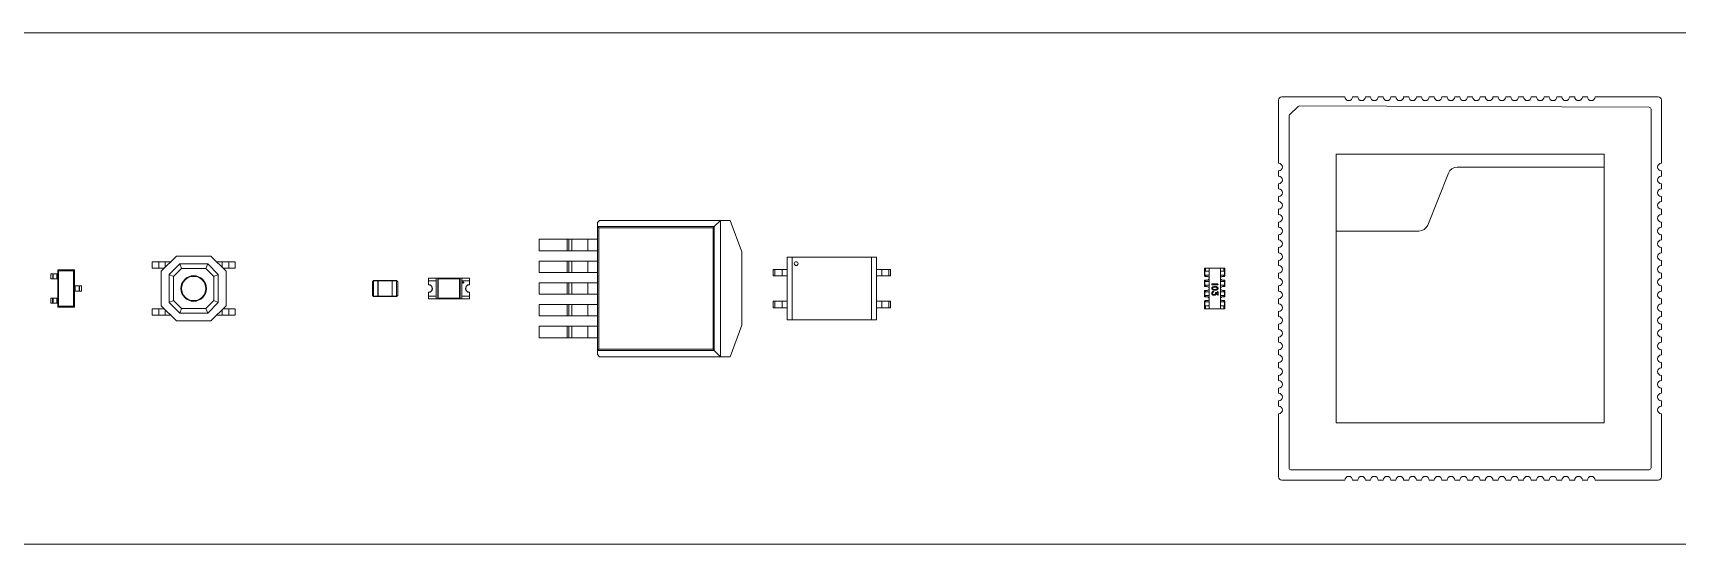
# Model space of a CAD drawing. Header units: millimetres. Extents: x 71 to 171, y 100 to 128.
# Drawn here: x 122.24 to 148, y 99.54 to 107.54 of the extents above; entities that cross this region are included whole.
import ezdxf

# ---------------------------------------------------------------- set-up
doc = ezdxf.new("R2010")
doc.units = ezdxf.units.MM

msp = doc.modelspace()

# ---------------------------------------------------------------- linework, layer by layer
at = {"color": 7, "linetype": 'Continuous', "lineweight": 15}
for p, q in [((170.756, 107.54), (70.756, 107.54)), ((141.756, 106.49), (141.756, 105.5)), ((142.796, 106.54), (141.806, 106.54)), ((142.996, 106.54), (142.916, 106.54)), ((143.196, 106.54), (143.116, 106.54)), ((143.396, 106.54), (143.316, 106.54)), ((143.596, 106.54), (143.516, 106.54)), ((143.796, 106.54), (143.716, 106.54)), ((143.996, 106.54), (143.916, 106.54)), ((144.196, 106.54), (144.116, 106.54)), ((144.396, 106.54), (144.316, 106.54)), ((144.596, 106.54), (144.516, 106.54)), ((144.796, 106.54), (144.716, 106.54)), ((144.996, 106.54), (144.916, 106.54)), ((145.196, 106.54), (145.116, 106.54)), ((145.396, 106.54), (145.316, 106.54)), ((145.596, 106.54), (145.516, 106.54)), ((145.796, 106.54), (145.716, 106.54)), ((145.996, 106.54), (145.916, 106.54)), ((146.196, 106.54), (146.116, 106.54)), ((146.396, 106.54), (146.316, 106.54)), ((146.596, 106.54), (146.516, 106.54)), ((147.706, 106.54), (146.716, 106.54)), ((147.756, 105.5), (147.756, 106.49)), ((141.92, 106.235), (141.92, 100.734)), ((142.061, 106.388), (141.929, 106.256)), ((147.562, 106.376), (142.083, 106.397)), ((147.592, 100.734), (147.592, 106.346)), ((146.856, 105.64), (142.656, 105.64)), ((142.656, 105.64), (142.656, 104.44)), ((146.856, 105.44), (146.856, 105.64)), ((141.756, 105.38), (141.756, 105.3)), ((144.556, 105.44), (146.856, 105.44)), ((146.856, 101.44), (146.856, 105.44)), ((147.756, 105.3), (147.756, 105.38)), ((141.756, 105.18), (141.756, 105.1)), ((144.093, 104.533), (144.419, 105.347)), ((147.756, 105.1), (147.756, 105.18)), ((141.756, 104.98), (141.756, 104.9)), ((147.756, 104.9), (147.756, 104.98)), ((131.116, 104.607), (131.083, 104.574)), ((131.116, 104.607), (133.013, 104.607)), ((133.013, 104.607), (132.914, 104.508)), ((133.013, 104.607), (133.013, 102.473)), ((133.163, 104.607), (133.013, 104.607)), ((133.343, 104.113), (133.163, 104.607)), ((141.756, 104.78), (141.756, 104.7)), ((147.756, 104.7), (147.756, 104.78)), ((131.083, 104.508), (131.083, 104.574)), ((131.103, 104.488), (131.083, 104.508)), ((131.083, 104.508), (132.914, 104.508)), ((131.083, 104.508), (131.083, 104.508)), ((131.083, 102.572), (131.083, 104.508)), ((132.894, 104.488), (131.103, 104.488)), ((131.103, 104.488), (131.103, 102.592)), ((132.914, 104.508), (132.894, 104.488)), ((132.894, 102.592), (132.894, 104.488)), ((132.914, 104.508), (132.914, 102.572)), ((141.756, 104.58), (141.756, 104.5)), ((141.756, 104.38), (141.756, 104.3)), ((142.656, 104.44), (142.656, 101.44)), ((142.656, 104.44), (143.956, 104.44)), ((147.756, 104.5), (147.756, 104.58)), ((147.756, 104.3), (147.756, 104.38)), ((130.168, 104.31), (130.168, 104.13)), ((130.61, 104.31), (130.168, 104.31)), ((130.61, 104.13), (130.168, 104.13)), ((130.61, 104.31), (130.61, 104.13)), ((130.633, 104.31), (130.61, 104.31)), ((130.633, 104.13), (130.61, 104.13)), ((130.633, 104.31), (130.633, 104.13)), ((130.682, 104.31), (130.633, 104.31)), ((130.682, 104.13), (130.633, 104.13)), ((130.682, 104.31), (130.682, 104.13)), ((130.934, 104.31), (130.682, 104.31)), ((130.934, 104.13), (130.682, 104.13)), ((130.934, 104.31), (130.934, 104.13)), ((131.083, 104.31), (130.934, 104.31)), ((131.083, 104.13), (130.934, 104.13)), ((133.343, 104.113), (133.343, 102.968)), ((141.756, 104.18), (141.756, 104.1)), ((147.756, 104.1), (147.756, 104.18)), ((124.106, 103.858), (124.106, 103.959)), ((124.106, 103.959), (124.208, 103.959)), ((124.106, 103.858), (124.208, 103.858)), ((124.208, 103.858), (124.208, 103.959)), ((124.487, 104.048), (124.248, 103.809)), ((124.309, 103.87), (124.309, 103.959)), ((124.398, 103.959), (124.309, 103.959)), ((124.537, 103.926), (124.37, 103.759)), ((124.567, 103.855), (124.441, 103.729)), ((125.025, 104.048), (124.487, 104.048)), ((124.567, 103.855), (124.537, 103.926)), ((124.975, 103.926), (124.537, 103.926)), ((124.945, 103.855), (124.567, 103.855)), ((124.945, 103.855), (124.975, 103.926)), ((125.071, 103.729), (124.945, 103.855)), ((125.142, 103.759), (124.975, 103.926)), ((125.264, 103.809), (125.025, 104.048)), ((125.114, 103.959), (125.203, 103.959)), ((125.203, 103.87), (125.203, 103.959)), ((125.305, 103.858), (125.305, 103.959)), ((125.406, 103.959), (125.305, 103.959)), ((125.406, 103.858), (125.305, 103.858)), ((125.406, 103.858), (125.406, 103.959)), ((130.168, 103.97), (130.168, 103.79)), ((130.61, 103.97), (130.168, 103.97)), ((130.61, 103.97), (130.61, 103.79)), ((130.633, 103.97), (130.61, 103.97)), ((130.633, 103.97), (130.633, 103.79)), ((130.682, 103.97), (130.633, 103.97)), ((130.682, 103.97), (130.682, 103.79)), ((130.934, 103.97), (130.682, 103.97)), ((130.934, 103.97), (130.934, 103.79)), ((131.083, 103.97), (130.934, 103.97)), ((133.836, 103.74), (133.836, 103.84)), ((133.865, 103.84), (133.836, 103.84)), ((133.865, 103.84), (133.865, 103.74)), ((133.975, 103.84), (133.865, 103.84)), ((133.975, 103.74), (133.975, 103.84)), ((134.056, 103.84), (133.975, 103.84)), ((134.056, 103.05), (134.056, 104.03)), ((134.056, 104.03), (134.136, 104.03)), ((134.136, 104.03), (134.136, 103.05)), ((135.376, 104.03), (134.136, 104.03)), ((135.376, 103.05), (135.376, 104.03)), ((135.376, 104.03), (135.456, 104.03)), ((135.456, 104.03), (135.456, 103.05)), ((135.456, 103.84), (135.537, 103.84)), ((135.537, 103.74), (135.537, 103.84)), ((135.537, 103.84), (135.647, 103.84)), ((135.647, 103.74), (135.647, 103.84)), ((135.647, 103.84), (135.676, 103.84)), ((135.676, 103.74), (135.676, 103.84)), ((140.596, 103.854), (140.602, 103.86)), ((140.596, 103.736), (140.596, 103.854)), ((140.602, 103.73), (140.602, 103.86)), ((140.602, 103.86), (140.612, 103.86)), ((140.612, 103.86), (140.612, 103.81)), ((140.612, 103.86), (140.668, 103.86)), ((140.668, 103.86), (140.668, 103.81)), ((140.668, 103.86), (140.844, 103.86)), ((140.844, 103.86), (140.844, 103.81)), ((140.844, 103.86), (140.9, 103.86)), ((140.9, 103.86), (140.91, 103.86)), ((140.9, 103.86), (140.9, 103.81)), ((140.91, 103.73), (140.91, 103.86)), ((140.91, 103.86), (140.916, 103.854)), ((140.916, 103.854), (140.916, 103.736)), ((141.756, 103.98), (141.756, 103.9)), ((147.756, 103.9), (147.756, 103.98)), ((122.516, 103.77), (122.516, 103.69)), ((122.55, 103.77), (122.516, 103.77)), ((122.55, 103.69), (122.516, 103.69)), ((122.55, 103.77), (122.55, 103.69)), ((122.553, 103.77), (122.55, 103.77)), ((122.553, 103.69), (122.55, 103.69)), ((122.553, 103.77), (122.553, 103.69)), ((122.613, 103.77), (122.553, 103.77)), ((122.613, 103.69), (122.553, 103.69)), ((122.613, 103.77), (122.613, 103.69)), ((122.626, 103.77), (122.613, 103.77)), ((122.626, 103.69), (122.613, 103.69)), ((122.626, 103.25), (122.626, 103.83)), ((122.626, 103.83), (122.638, 103.818)), ((122.626, 103.83), (122.886, 103.83)), ((122.638, 103.818), (122.638, 103.262)), ((122.874, 103.818), (122.638, 103.818)), ((122.874, 103.818), (122.886, 103.83)), ((122.874, 103.262), (122.874, 103.818)), ((122.886, 103.83), (122.886, 103.25)), ((122.886, 103.58), (122.901, 103.58)), ((122.901, 103.5), (122.901, 103.58)), ((122.901, 103.58), (122.96, 103.58)), ((122.96, 103.5), (122.96, 103.58)), ((122.96, 103.58), (122.965, 103.58)), ((122.965, 103.5), (122.965, 103.58)), ((122.965, 103.58), (122.969, 103.58)), ((122.969, 103.58), (122.969, 103.5)), ((122.969, 103.58), (122.996, 103.58)), ((122.996, 103.5), (122.996, 103.58)), ((124.248, 103.809), (124.248, 103.271)), ((124.37, 103.759), (124.441, 103.729)), ((124.37, 103.759), (124.37, 103.321)), ((124.441, 103.729), (124.441, 103.351)), ((125.071, 103.729), (125.142, 103.759)), ((125.071, 103.351), (125.071, 103.729)), ((125.142, 103.321), (125.142, 103.759)), ((125.264, 103.271), (125.264, 103.809)), ((127.556, 103.647), (127.576, 103.667)), ((127.576, 103.659), (127.556, 103.647)), ((127.556, 103.433), (127.556, 103.647)), ((127.576, 103.659), (127.576, 103.667)), ((127.576, 103.667), (127.644, 103.667)), ((127.576, 103.659), (127.576, 103.421)), ((127.644, 103.659), (127.576, 103.659)), ((127.644, 103.659), (127.644, 103.667)), ((127.644, 103.421), (127.644, 103.659)), ((127.646, 103.659), (127.644, 103.659)), ((127.646, 103.665), (127.646, 103.659)), ((127.646, 103.664), (127.866, 103.664)), ((127.646, 103.659), (127.646, 103.421)), ((127.866, 103.658), (127.646, 103.658)), ((127.866, 103.659), (127.866, 103.665)), ((127.866, 103.421), (127.866, 103.659)), ((127.866, 103.659), (127.868, 103.659)), ((127.868, 103.667), (127.868, 103.659)), ((127.868, 103.667), (127.936, 103.667)), ((127.936, 103.659), (127.868, 103.659)), ((127.868, 103.659), (127.868, 103.421)), ((127.936, 103.667), (127.956, 103.647)), ((127.936, 103.667), (127.936, 103.659)), ((127.956, 103.647), (127.936, 103.659)), ((127.936, 103.421), (127.936, 103.659)), ((127.956, 103.647), (127.956, 103.433)), ((128.436, 103.7), (128.436, 103.66)), ((128.556, 103.7), (128.436, 103.7)), ((128.556, 103.66), (128.436, 103.66)), ((128.436, 103.66), (128.436, 103.598)), ((128.556, 103.66), (128.556, 103.7)), ((128.556, 103.7), (128.579, 103.7)), ((128.556, 103.42), (128.556, 103.66)), ((128.58, 103.699), (128.579, 103.7)), ((128.579, 103.7), (128.933, 103.7)), ((128.58, 103.38), (128.58, 103.699)), ((128.58, 103.699), (128.589, 103.69)), ((128.589, 103.39), (128.589, 103.69)), ((128.589, 103.69), (128.923, 103.69)), ((128.923, 103.69), (128.933, 103.699)), ((128.923, 103.69), (128.923, 103.39)), ((128.933, 103.7), (128.933, 103.699)), ((128.933, 103.7), (128.956, 103.7)), ((128.933, 103.699), (128.933, 103.38)), ((128.956, 103.66), (128.956, 103.7)), ((128.956, 103.66), (128.956, 103.7)), ((128.956, 103.7), (128.956, 103.7)), ((129.076, 103.7), (128.956, 103.7)), ((128.956, 103.66), (128.956, 103.42)), ((129.076, 103.66), (128.956, 103.66)), ((128.956, 103.66), (128.956, 103.66)), ((129.076, 103.66), (129.076, 103.7)), ((129.076, 103.66), (129.076, 103.598)), ((130.61, 103.79), (130.168, 103.79)), ((130.168, 103.63), (130.168, 103.45)), ((130.61, 103.63), (130.168, 103.63)), ((130.633, 103.79), (130.61, 103.79)), ((130.61, 103.63), (130.61, 103.45)), ((130.633, 103.63), (130.61, 103.63)), ((130.682, 103.79), (130.633, 103.79)), ((130.633, 103.63), (130.633, 103.45)), ((130.682, 103.63), (130.633, 103.63)), ((130.934, 103.79), (130.682, 103.79)), ((130.682, 103.63), (130.682, 103.45)), ((130.934, 103.63), (130.682, 103.63)), ((131.083, 103.79), (130.934, 103.79)), ((130.934, 103.63), (130.934, 103.45)), ((131.083, 103.63), (130.934, 103.63)), ((133.865, 103.74), (133.836, 103.74)), ((133.975, 103.74), (133.865, 103.74)), ((134.056, 103.74), (133.975, 103.74)), ((135.456, 103.74), (135.537, 103.74)), ((135.537, 103.74), (135.647, 103.74)), ((135.647, 103.74), (135.676, 103.74)), ((140.602, 103.73), (140.596, 103.736)), ((140.596, 103.664), (140.602, 103.67)), ((140.596, 103.576), (140.596, 103.664)), ((140.602, 103.57), (140.596, 103.576)), ((140.612, 103.73), (140.602, 103.73)), ((140.602, 103.67), (140.602, 103.57)), ((140.602, 103.67), (140.612, 103.67)), ((140.668, 103.81), (140.612, 103.81)), ((140.612, 103.75), (140.668, 103.75)), ((140.612, 103.73), (140.612, 103.75)), ((140.636, 103.73), (140.612, 103.73)), ((140.612, 103.65), (140.612, 103.67)), ((140.612, 103.67), (140.636, 103.67)), ((140.668, 103.65), (140.612, 103.65)), ((140.612, 103.59), (140.668, 103.59)), ((140.612, 103.57), (140.612, 103.59)), ((140.668, 103.75), (140.668, 103.81)), ((140.668, 103.75), (140.668, 103.65)), ((140.668, 103.59), (140.668, 103.65)), ((140.668, 103.59), (140.668, 103.49)), ((140.715, 103.611), (140.802, 103.611)), ((140.802, 103.6), (140.715, 103.6)), ((140.844, 103.81), (140.844, 103.75)), ((140.9, 103.81), (140.844, 103.81)), ((140.844, 103.75), (140.9, 103.75)), ((140.844, 103.65), (140.844, 103.75)), ((140.844, 103.65), (140.844, 103.59)), ((140.9, 103.65), (140.844, 103.65)), ((140.844, 103.59), (140.9, 103.59)), ((140.844, 103.49), (140.844, 103.59)), ((140.9, 103.73), (140.876, 103.73)), ((140.876, 103.67), (140.9, 103.67)), ((140.9, 103.75), (140.9, 103.73)), ((140.91, 103.73), (140.9, 103.73)), ((140.9, 103.67), (140.9, 103.65)), ((140.9, 103.67), (140.91, 103.67)), ((140.9, 103.59), (140.9, 103.57)), ((140.916, 103.736), (140.91, 103.73)), ((140.91, 103.57), (140.91, 103.67)), ((140.91, 103.67), (140.916, 103.67)), ((140.916, 103.576), (140.91, 103.57)), ((140.916, 103.67), (140.916, 103.576)), ((141.756, 103.78), (141.756, 103.7)), ((141.756, 103.58), (141.756, 103.5)), ((147.756, 103.7), (147.756, 103.78)), ((147.756, 103.5), (147.756, 103.58)), ((122.516, 103.31), (122.516, 103.39)), ((122.546, 103.39), (122.516, 103.39)), ((122.546, 103.31), (122.546, 103.39)), ((122.546, 103.39), (122.55, 103.39)), ((122.55, 103.39), (122.55, 103.31)), ((122.553, 103.39), (122.55, 103.39)), ((122.553, 103.31), (122.553, 103.39)), ((122.613, 103.39), (122.553, 103.39)), ((122.613, 103.31), (122.613, 103.39)), ((122.626, 103.39), (122.613, 103.39)), ((122.886, 103.5), (122.901, 103.5)), ((122.901, 103.5), (122.96, 103.5)), ((122.96, 103.5), (122.965, 103.5)), ((122.969, 103.5), (122.965, 103.5)), ((122.969, 103.5), (122.996, 103.5)), ((124.37, 103.321), (124.441, 103.351)), ((124.37, 103.321), (124.537, 103.154)), ((124.441, 103.351), (124.567, 103.225)), ((124.945, 103.225), (125.071, 103.351)), ((124.975, 103.154), (125.142, 103.321)), ((125.071, 103.351), (125.142, 103.321)), ((127.556, 103.433), (127.576, 103.421)), ((127.576, 103.413), (127.556, 103.433)), ((127.576, 103.421), (127.644, 103.421)), ((127.576, 103.413), (127.576, 103.421)), ((127.644, 103.413), (127.576, 103.413)), ((127.646, 103.421), (127.644, 103.421)), ((127.644, 103.413), (127.644, 103.421)), ((127.646, 103.422), (127.866, 103.422)), ((127.646, 103.421), (127.646, 103.415)), ((127.866, 103.416), (127.646, 103.416)), ((127.866, 103.421), (127.868, 103.421)), ((127.866, 103.415), (127.866, 103.421)), ((127.868, 103.421), (127.936, 103.421)), ((127.868, 103.421), (127.868, 103.413)), ((127.936, 103.413), (127.868, 103.413)), ((127.936, 103.421), (127.956, 103.433)), ((127.956, 103.433), (127.936, 103.413)), ((127.936, 103.421), (127.936, 103.413)), ((128.436, 103.482), (128.436, 103.42)), ((128.436, 103.42), (128.556, 103.42)), ((128.436, 103.42), (128.436, 103.38)), ((128.436, 103.38), (128.556, 103.38)), ((128.556, 103.38), (128.556, 103.42)), ((128.556, 103.38), (128.579, 103.38)), ((128.933, 103.38), (128.579, 103.38)), ((128.58, 103.38), (128.579, 103.38)), ((128.58, 103.38), (128.589, 103.39)), ((128.923, 103.39), (128.589, 103.39)), ((128.933, 103.38), (128.923, 103.39)), ((128.933, 103.38), (128.933, 103.38)), ((128.956, 103.38), (128.933, 103.38)), ((128.956, 103.42), (128.956, 103.42)), ((128.956, 103.38), (128.956, 103.42)), ((128.956, 103.42), (129.076, 103.42)), ((128.956, 103.38), (128.956, 103.42)), ((128.956, 103.38), (128.956, 103.38)), ((128.956, 103.38), (129.076, 103.38)), ((129.076, 103.482), (129.076, 103.42)), ((129.076, 103.38), (129.076, 103.42)), ((130.61, 103.45), (130.168, 103.45)), ((130.633, 103.45), (130.61, 103.45)), ((130.682, 103.45), (130.633, 103.45)), ((130.934, 103.45), (130.682, 103.45)), ((131.083, 103.45), (130.934, 103.45)), ((133.836, 103.24), (133.836, 103.34)), ((133.865, 103.34), (133.836, 103.34)), ((133.865, 103.34), (133.865, 103.24)), ((133.975, 103.34), (133.865, 103.34)), ((133.975, 103.24), (133.975, 103.34)), ((134.056, 103.34), (133.975, 103.34)), ((135.456, 103.34), (135.537, 103.34)), ((135.537, 103.24), (135.537, 103.34)), ((135.537, 103.34), (135.647, 103.34)), ((135.647, 103.24), (135.647, 103.34)), ((135.647, 103.34), (135.676, 103.34)), ((135.676, 103.24), (135.676, 103.34)), ((140.596, 103.504), (140.602, 103.51)), ((140.596, 103.416), (140.596, 103.504)), ((140.602, 103.41), (140.596, 103.416)), ((140.596, 103.344), (140.602, 103.35)), ((140.596, 103.226), (140.596, 103.344)), ((140.612, 103.57), (140.602, 103.57)), ((140.602, 103.51), (140.602, 103.41)), ((140.602, 103.51), (140.612, 103.51)), ((140.612, 103.41), (140.602, 103.41)), ((140.602, 103.35), (140.602, 103.22)), ((140.602, 103.35), (140.612, 103.35)), ((140.636, 103.57), (140.612, 103.57)), ((140.612, 103.49), (140.612, 103.51)), ((140.612, 103.51), (140.636, 103.51)), ((140.668, 103.49), (140.612, 103.49)), ((140.612, 103.43), (140.668, 103.43)), ((140.612, 103.41), (140.612, 103.43)), ((140.636, 103.41), (140.612, 103.41)), ((140.612, 103.33), (140.612, 103.35)), ((140.612, 103.35), (140.636, 103.35)), ((140.668, 103.33), (140.612, 103.33)), ((140.668, 103.43), (140.668, 103.49)), ((140.668, 103.43), (140.668, 103.33)), ((140.668, 103.27), (140.668, 103.33)), ((140.778, 103.477), (140.796, 103.46)), ((140.798, 103.443), (140.779, 103.46)), ((140.796, 103.46), (140.796, 103.486)), ((140.808, 103.486), (140.808, 103.442)), ((140.844, 103.49), (140.844, 103.43)), ((140.9, 103.49), (140.844, 103.49)), ((140.844, 103.43), (140.9, 103.43)), ((140.844, 103.33), (140.844, 103.43)), ((140.844, 103.33), (140.844, 103.27)), ((140.9, 103.33), (140.844, 103.33)), ((140.9, 103.57), (140.876, 103.57)), ((140.876, 103.51), (140.9, 103.51)), ((140.9, 103.41), (140.876, 103.41)), ((140.876, 103.35), (140.9, 103.35)), ((140.91, 103.57), (140.9, 103.57)), ((140.9, 103.51), (140.9, 103.49)), ((140.9, 103.51), (140.91, 103.51)), ((140.9, 103.43), (140.9, 103.41)), ((140.91, 103.41), (140.9, 103.41)), ((140.9, 103.35), (140.9, 103.33)), ((140.9, 103.35), (140.91, 103.35)), ((140.91, 103.41), (140.91, 103.51)), ((140.91, 103.51), (140.916, 103.504)), ((140.916, 103.416), (140.91, 103.41)), ((140.91, 103.22), (140.91, 103.35)), ((140.91, 103.35), (140.916, 103.344)), ((140.916, 103.504), (140.916, 103.416)), ((140.916, 103.344), (140.916, 103.226)), ((141.756, 103.38), (141.756, 103.3)), ((147.756, 103.3), (147.756, 103.38)), ((122.546, 103.31), (122.516, 103.31)), ((122.55, 103.31), (122.546, 103.31)), ((122.553, 103.31), (122.55, 103.31)), ((122.613, 103.31), (122.553, 103.31)), ((122.626, 103.31), (122.613, 103.31)), ((122.626, 103.25), (122.638, 103.262)), ((122.886, 103.25), (122.626, 103.25)), ((122.638, 103.262), (122.874, 103.262)), ((122.874, 103.262), (122.886, 103.25)), ((124.106, 103.223), (124.106, 103.121)), ((124.106, 103.223), (124.208, 103.223)), ((124.106, 103.121), (124.208, 103.121)), ((124.208, 103.223), (124.208, 103.121)), ((124.248, 103.271), (124.487, 103.032)), ((124.309, 103.21), (124.309, 103.121)), ((124.398, 103.121), (124.309, 103.121)), ((124.537, 103.154), (124.567, 103.225)), ((124.537, 103.154), (124.975, 103.154)), ((124.567, 103.225), (124.945, 103.225)), ((124.975, 103.154), (124.945, 103.225)), ((125.025, 103.032), (125.264, 103.271)), ((125.114, 103.121), (125.203, 103.121)), ((125.203, 103.21), (125.203, 103.121)), ((125.305, 103.223), (125.305, 103.121)), ((125.406, 103.223), (125.305, 103.223)), ((125.406, 103.121), (125.305, 103.121)), ((125.406, 103.223), (125.406, 103.121)), ((130.168, 103.29), (130.168, 103.11)), ((130.61, 103.29), (130.168, 103.29)), ((130.61, 103.11), (130.168, 103.11)), ((130.61, 103.29), (130.61, 103.11)), ((130.633, 103.29), (130.61, 103.29)), ((130.633, 103.11), (130.61, 103.11)), ((130.633, 103.29), (130.633, 103.11)), ((130.682, 103.29), (130.633, 103.29)), ((130.682, 103.11), (130.633, 103.11)), ((130.682, 103.29), (130.682, 103.11)), ((130.934, 103.29), (130.682, 103.29)), ((130.934, 103.11), (130.682, 103.11)), ((130.934, 103.29), (130.934, 103.11)), ((131.083, 103.29), (130.934, 103.29)), ((131.083, 103.11), (130.934, 103.11)), ((133.865, 103.24), (133.836, 103.24)), ((133.975, 103.24), (133.865, 103.24)), ((134.056, 103.24), (133.975, 103.24)), ((135.456, 103.24), (135.537, 103.24)), ((135.537, 103.24), (135.647, 103.24)), ((135.647, 103.24), (135.676, 103.24)), ((140.602, 103.22), (140.596, 103.226)), ((140.602, 103.22), (140.612, 103.22)), ((140.612, 103.27), (140.668, 103.27)), ((140.612, 103.27), (140.612, 103.22)), ((140.612, 103.22), (140.668, 103.22)), ((140.668, 103.27), (140.668, 103.22)), ((140.668, 103.22), (140.844, 103.22)), ((140.844, 103.27), (140.9, 103.27)), ((140.844, 103.22), (140.844, 103.27)), ((140.844, 103.22), (140.9, 103.22)), ((140.9, 103.27), (140.9, 103.22)), ((140.9, 103.22), (140.91, 103.22)), ((140.916, 103.226), (140.91, 103.22)), ((141.756, 103.18), (141.756, 103.1)), ((147.756, 103.1), (147.756, 103.18)), ((124.487, 103.032), (125.025, 103.032)), ((130.168, 102.95), (130.168, 102.77)), ((130.61, 102.95), (130.168, 102.95)), ((130.61, 102.95), (130.61, 102.77)), ((130.633, 102.95), (130.61, 102.95)), ((130.633, 102.95), (130.633, 102.77)), ((130.682, 102.95), (130.633, 102.95)), ((130.682, 102.95), (130.682, 102.77)), ((130.934, 102.95), (130.682, 102.95)), ((130.934, 102.95), (130.934, 102.77)), ((131.083, 102.95), (130.934, 102.95)), ((133.163, 102.473), (133.343, 102.968)), ((134.136, 103.05), (134.056, 103.05)), ((134.136, 103.05), (135.376, 103.05)), ((135.456, 103.05), (135.376, 103.05)), ((141.756, 102.98), (141.756, 102.9)), ((147.756, 102.9), (147.756, 102.98)), ((130.61, 102.77), (130.168, 102.77)), ((130.633, 102.77), (130.61, 102.77)), ((130.682, 102.77), (130.633, 102.77)), ((130.934, 102.77), (130.682, 102.77)), ((131.083, 102.77), (130.934, 102.77)), ((131.103, 102.592), (131.083, 102.572)), ((131.083, 102.572), (131.083, 102.572)), ((132.914, 102.572), (131.083, 102.572)), ((131.083, 102.506), (131.083, 102.572)), ((131.103, 102.592), (132.894, 102.592)), ((132.914, 102.572), (132.894, 102.592)), ((133.013, 102.473), (132.914, 102.572)), ((141.756, 102.78), (141.756, 102.7)), ((141.756, 102.58), (141.756, 102.5)), ((147.756, 102.7), (147.756, 102.78)), ((147.756, 102.5), (147.756, 102.58)), ((131.083, 102.506), (131.116, 102.473)), ((133.013, 102.473), (131.116, 102.473)), ((133.163, 102.473), (133.013, 102.473)), ((141.756, 102.38), (141.756, 102.3)), ((147.756, 102.3), (147.756, 102.38)), ((141.756, 102.18), (141.756, 102.1)), ((147.756, 102.1), (147.756, 102.18)), ((141.756, 101.98), (141.756, 101.9)), ((141.756, 101.78), (141.756, 101.7)), ((147.756, 101.9), (147.756, 101.98)), ((147.756, 101.7), (147.756, 101.78)), ((141.756, 101.58), (141.756, 100.59)), ((147.756, 100.59), (147.756, 101.58)), ((142.656, 101.44), (146.856, 101.44)), ((141.806, 100.54), (142.796, 100.54)), ((141.95, 100.704), (147.562, 100.704)), ((142.916, 100.54), (142.996, 100.54)), ((143.116, 100.54), (143.196, 100.54)), ((143.316, 100.54), (143.396, 100.54)), ((143.516, 100.54), (143.596, 100.54)), ((143.716, 100.54), (143.796, 100.54)), ((143.916, 100.54), (143.996, 100.54)), ((144.116, 100.54), (144.196, 100.54)), ((144.316, 100.54), (144.396, 100.54)), ((144.516, 100.54), (144.596, 100.54)), ((144.716, 100.54), (144.796, 100.54)), ((144.916, 100.54), (144.996, 100.54)), ((145.116, 100.54), (145.196, 100.54)), ((145.316, 100.54), (145.396, 100.54)), ((145.516, 100.54), (145.596, 100.54)), ((145.716, 100.54), (145.796, 100.54)), ((145.916, 100.54), (145.996, 100.54)), ((146.116, 100.54), (146.196, 100.54)), ((146.316, 100.54), (146.396, 100.54)), ((146.516, 100.54), (146.596, 100.54)), ((146.716, 100.54), (147.706, 100.54)), ((70.756, 99.54), (170.756, 99.54))]:
    msp.add_line(p, q, dxfattribs=at)
for centre, radius in [((134.196, 103.93), 0.03), ((124.756, 103.54), 0.2), ((124.756, 103.54), 0.19), ((128.98, 103.634), 0.01)]:
    msp.add_circle(centre, radius, dxfattribs=at)
for centre, radius, start, end in [((141.806, 106.49), 0.05, 90, 180), ((142.856, 106.54), 0.06, 180, 0), ((143.056, 106.54), 0.06, 180, 0), ((143.256, 106.54), 0.06, 180, 0), ((143.456, 106.54), 0.06, 180, 0), ((143.656, 106.54), 0.06, 180, 0), ((143.856, 106.54), 0.06, 180, 0), ((144.056, 106.54), 0.06, 180, 0), ((144.256, 106.54), 0.06, 180, 0), ((144.456, 106.54), 0.06, 180, 0), ((144.656, 106.54), 0.06, 180, 0), ((144.856, 106.54), 0.06, 180, 0), ((145.056, 106.54), 0.06, 180, 0), ((145.256, 106.54), 0.06, 180, 0), ((145.456, 106.54), 0.06, 180, 0), ((145.656, 106.54), 0.06, 180, 0), ((145.856, 106.54), 0.06, 180, 0), ((146.056, 106.54), 0.06, 180, 0), ((146.256, 106.54), 0.06, 180, 0), ((146.456, 106.54), 0.06, 180, 0), ((146.656, 106.54), 0.06, 180, 0), ((147.706, 106.49), 0.05, 0, 90), ((141.95, 106.235), 0.03, 135, 180), ((142.083, 106.367), 0.03, 89.7815, 135), ((147.562, 106.346), 0.03, 0, 89.7815), ((141.756, 105.44), 0.06, 270, 90), ((144.556, 105.292), 0.148, 90, 158.1986), ((147.756, 105.44), 0.06, 90, 270), ((141.756, 105.24), 0.06, 270, 90), ((147.756, 105.24), 0.06, 90, 270), ((141.756, 105.04), 0.06, 270, 90), ((141.756, 104.84), 0.06, 270, 90), ((147.756, 105.04), 0.06, 90, 270), ((147.756, 104.84), 0.06, 90, 270), ((141.756, 104.64), 0.06, 270, 90), ((147.756, 104.64), 0.06, 90, 270), ((141.756, 104.44), 0.06, 270, 90), ((143.956, 104.588), 0.148, 270, 338.1986), ((147.756, 104.44), 0.06, 90, 270), ((141.756, 104.24), 0.06, 270, 90), ((141.756, 104.04), 0.06, 270, 90), ((147.756, 104.24), 0.06, 90, 270), ((147.756, 104.04), 0.06, 90, 270), ((141.756, 103.84), 0.06, 270, 90), ((147.756, 103.84), 0.06, 90, 270), ((127.644, 103.665), 0.002, 0, 90), ((127.868, 103.665), 0.002, 90, 180), ((128.436, 103.54), 0.06, 270, 90), ((128.436, 103.54), 0.058, 270, 90), ((129.076, 103.54), 0.06, 90, 270), ((129.076, 103.54), 0.058, 90, 270), ((140.636, 103.7), 0.03, 270, 90), ((140.876, 103.7), 0.03, 90, 270), ((141.756, 103.64), 0.06, 270, 90), ((147.756, 103.64), 0.06, 90, 270), ((127.644, 103.415), 0.002, 270, 0), ((127.868, 103.415), 0.002, 180, 270), ((140.636, 103.54), 0.03, 270, 90), ((140.636, 103.38), 0.03, 270, 90), ((140.876, 103.54), 0.03, 90, 270), ((140.876, 103.38), 0.03, 90, 270), ((141.756, 103.44), 0.06, 270, 90), ((147.756, 103.44), 0.06, 90, 270), ((141.756, 103.24), 0.06, 270, 90), ((141.756, 103.04), 0.06, 270, 90), ((147.756, 103.24), 0.06, 90, 270), ((147.756, 103.04), 0.06, 90, 270), ((141.756, 102.84), 0.06, 270, 90), ((147.756, 102.84), 0.06, 90, 270), ((141.756, 102.64), 0.06, 270, 90), ((147.756, 102.64), 0.06, 90, 270), ((141.756, 102.44), 0.06, 270, 90), ((141.756, 102.24), 0.06, 270, 90), ((147.756, 102.44), 0.06, 90, 270), ((147.756, 102.24), 0.06, 90, 270), ((141.756, 102.04), 0.06, 270, 90), ((147.756, 102.04), 0.06, 90, 270), ((141.756, 101.84), 0.06, 270, 90), ((147.756, 101.84), 0.06, 90, 270), ((141.756, 101.64), 0.06, 270, 90), ((147.756, 101.64), 0.06, 90, 270), ((141.806, 100.59), 0.05, 180, 270), ((141.95, 100.734), 0.03, 180, 270), ((142.856, 100.54), 0.06, 0, 180), ((143.056, 100.54), 0.06, 0, 180), ((143.256, 100.54), 0.06, 0, 180), ((143.456, 100.54), 0.06, 0, 180), ((143.656, 100.54), 0.06, 0, 180), ((143.856, 100.54), 0.06, 0, 180), ((144.056, 100.54), 0.06, 0, 180), ((144.256, 100.54), 0.06, 0, 180), ((144.456, 100.54), 0.06, 0, 180), ((144.656, 100.54), 0.06, 0, 180), ((144.856, 100.54), 0.06, 0, 180), ((145.056, 100.54), 0.06, 0, 180), ((145.256, 100.54), 0.06, 0, 180), ((145.456, 100.54), 0.06, 0, 180), ((145.656, 100.54), 0.06, 0, 180), ((145.856, 100.54), 0.06, 0, 180), ((146.056, 100.54), 0.06, 0, 180), ((146.256, 100.54), 0.06, 0, 180), ((146.456, 100.54), 0.06, 0, 180), ((146.656, 100.54), 0.06, 0, 180), ((147.562, 100.734), 0.03, 270, 0), ((147.706, 100.59), 0.05, 270, 0)]:
    msp.add_arc(centre, radius, start, end, dxfattribs=at)
for points, knots in [([(124.309, 103.959), (124.301, 103.959), (124.285, 103.959), (124.264, 103.959), (124.251, 103.959), (124.245, 103.959), (124.239, 103.959), (124.233, 103.959), (124.222, 103.959), (124.213, 103.959), (124.208, 103.959)], [0, 0, 0, 0, 0.217686, 0.41236, 0.55677, 0.661059, 0.720126, 0.776499, 0.862874, 1, 1, 1, 1]), ([(124.296, 103.858), (124.286, 103.858), (124.269, 103.858), (124.251, 103.858), (124.244, 103.858), (124.238, 103.858), (124.231, 103.858), (124.221, 103.858), (124.213, 103.858), (124.208, 103.858)], [0, 0, 0, 0, 0.29034, 0.499607, 0.639365, 0.698478, 0.759053, 0.855729, 1, 1, 1, 1]), ([(125.203, 103.959), (125.212, 103.959), (125.228, 103.959), (125.249, 103.959), (125.261, 103.959), (125.268, 103.959), (125.273, 103.959), (125.28, 103.959), (125.291, 103.959), (125.299, 103.959), (125.305, 103.959)], [0, 0, 0, 0, 0.217686, 0.41236, 0.55677, 0.661059, 0.720126, 0.776499, 0.862874, 1, 1, 1, 1]), ([(125.216, 103.858), (125.226, 103.858), (125.243, 103.858), (125.261, 103.858), (125.268, 103.858), (125.274, 103.858), (125.281, 103.858), (125.291, 103.858), (125.3, 103.858), (125.305, 103.858)], [0, 0, 0, 0, 0.29034, 0.499607, 0.639365, 0.698478, 0.759053, 0.855729, 1, 1, 1, 1]), ([(140.709, 103.605), (140.709, 103.606), (140.709, 103.607), (140.709, 103.609), (140.71, 103.61), (140.712, 103.611), (140.714, 103.611), (140.714, 103.611), (140.715, 103.611)], [0, 0, 0, 0, 0.207532, 0.417184, 0.567602, 0.717646, 0.965229, 1, 1, 1, 1]), ([(140.715, 103.6), (140.714, 103.6), (140.713, 103.6), (140.711, 103.6), (140.71, 103.601), (140.709, 103.603), (140.709, 103.604), (140.709, 103.605), (140.709, 103.605)], [0, 0, 0, 0, 0.208839, 0.419783, 0.570177, 0.720242, 0.963923, 1, 1, 1, 1]), ([(140.802, 103.611), (140.803, 103.611), (140.804, 103.611), (140.806, 103.611), (140.807, 103.609), (140.808, 103.608), (140.808, 103.606), (140.808, 103.606), (140.808, 103.605)], [0, 0, 0, 0, 0.207532, 0.417184, 0.567602, 0.717646, 0.965229, 1, 1, 1, 1]), ([(140.808, 103.605), (140.808, 103.605), (140.808, 103.603), (140.807, 103.602), (140.806, 103.6), (140.805, 103.6), (140.803, 103.6), (140.802, 103.6)], [0, 0, 0, 0, 0.209003, 0.420284, 0.570907, 0.721066, 1, 1, 1, 1]), ([(140.708, 103.543), (140.708, 103.545), (140.708, 103.549), (140.712, 103.556), (140.717, 103.561), (140.721, 103.564), (140.723, 103.565)], [0, 0, 0, 0, 0.2295226, 0.4591689, 0.7104233, 1, 1, 1, 1]), ([(140.723, 103.521), (140.721, 103.522), (140.717, 103.525), (140.712, 103.53), (140.708, 103.536), (140.708, 103.541), (140.708, 103.543)], [0, 0, 0, 0, 0.289577, 0.540831, 0.770477, 1, 1, 1, 1]), ([(140.708, 103.465), (140.709, 103.469), (140.709, 103.475), (140.713, 103.48), (140.714, 103.483)], [0, 0, 0, 0, 0.501897, 1, 1, 1, 1]), ([(140.718, 103.444), (140.715, 103.447), (140.71, 103.453), (140.709, 103.461), (140.708, 103.465)], [0, 0, 0, 0, 0.500747, 1, 1, 1, 1]), ([(140.714, 103.483), (140.717, 103.486), (140.722, 103.491), (140.729, 103.494), (140.732, 103.495)], [0, 0, 0, 0, 0.483848, 1, 1, 1, 1]), ([(140.744, 103.434), (140.739, 103.434), (140.732, 103.435), (140.723, 103.439), (140.719, 103.442), (140.718, 103.444)], [0, 0, 0, 0, 0.521274, 0.7612, 1, 1, 1, 1]), ([(140.72, 103.543), (140.72, 103.544), (140.72, 103.545), (140.721, 103.549), (140.724, 103.552), (140.728, 103.555), (140.731, 103.556), (140.732, 103.557)], [0, 0, 0, 0, 0.104408, 0.296686, 0.490679, 0.841125, 1, 1, 1, 1]), ([(140.732, 103.529), (140.731, 103.529), (140.728, 103.531), (140.724, 103.533), (140.721, 103.538), (140.72, 103.541), (140.72, 103.543), (140.72, 103.543)], [0, 0, 0, 0, 0.103094, 0.519822, 0.741756, 0.965375, 1, 1, 1, 1]), ([(140.725, 103.477), (140.724, 103.475), (140.722, 103.472), (140.721, 103.468), (140.721, 103.466)], [0, 0, 0, 0, 0.498992, 1, 1, 1, 1]), ([(140.721, 103.466), (140.721, 103.464), (140.721, 103.462), (140.723, 103.457), (140.725, 103.454), (140.727, 103.452)], [0, 0, 0, 0, 0.25254, 0.496593, 1, 1, 1, 1]), ([(140.723, 103.565), (140.729, 103.567), (140.74, 103.572), (140.752, 103.573), (140.758, 103.573)], [0, 0, 0, 0, 0.473039, 1, 1, 1, 1]), ([(140.758, 103.513), (140.752, 103.513), (140.74, 103.514), (140.729, 103.518), (140.723, 103.521)], [0, 0, 0, 0, 0.526961, 1, 1, 1, 1]), ([(140.736, 103.484), (140.734, 103.483), (140.729, 103.482), (140.726, 103.478), (140.725, 103.477)], [0, 0, 0, 0, 0.51358, 1, 1, 1, 1]), ([(140.727, 103.452), (140.728, 103.451), (140.731, 103.449), (140.736, 103.446), (140.741, 103.446), (140.744, 103.445)], [0, 0, 0, 0, 0.239228, 0.479344, 1, 1, 1, 1]), ([(140.732, 103.557), (140.736, 103.558), (140.744, 103.561), (140.753, 103.561), (140.758, 103.561)], [0, 0, 0, 0, 0.466052, 1, 1, 1, 1]), ([(140.758, 103.524), (140.753, 103.525), (140.744, 103.525), (140.736, 103.528), (140.732, 103.529)], [0, 0, 0, 0, 0.533948, 1, 1, 1, 1]), ([(140.732, 103.495), (140.732, 103.495), (140.732, 103.495), (140.732, 103.495), (140.733, 103.495), (140.733, 103.495), (140.733, 103.495), (140.733, 103.495), (140.733, 103.496), (140.733, 103.496), (140.733, 103.496), (140.733, 103.496), (140.734, 103.496), (140.734, 103.496), (140.734, 103.496), (140.734, 103.496)], [0, 0, 0, 0, 0.1232957, 0.184937, 0.2465783, 0.3082197, 0.3698612, 0.4315027, 0.4931442, 0.5547859, 0.6164275, 0.6780692, 0.7397109, 0.8697486, 1, 1, 1, 1]), ([(140.734, 103.496), (140.735, 103.496), (140.736, 103.495), (140.738, 103.494), (140.739, 103.493), (140.74, 103.491), (140.74, 103.49), (140.74, 103.49)], [0, 0, 0, 0, 0.217899, 0.437549, 0.667007, 0.895919, 1, 1, 1, 1]), ([(140.74, 103.49), (140.74, 103.489), (140.74, 103.488), (140.739, 103.486), (140.738, 103.485), (140.737, 103.484), (140.736, 103.484)], [0, 0, 0, 0, 0.278126, 0.497322, 0.71651, 1, 1, 1, 1]), ([(140.779, 103.46), (140.778, 103.456), (140.777, 103.45), (140.772, 103.444), (140.767, 103.439), (140.757, 103.434), (140.749, 103.434), (140.744, 103.434)], [0, 0, 0, 0, 0.255376, 0.37113, 0.484389, 0.721197, 1, 1, 1, 1]), ([(140.744, 103.445), (140.748, 103.446), (140.753, 103.446), (140.759, 103.449), (140.761, 103.451), (140.762, 103.452)], [0, 0, 0, 0, 0.532693, 0.768751, 1, 1, 1, 1]), ([(140.758, 103.573), (140.764, 103.573), (140.776, 103.572), (140.787, 103.567), (140.793, 103.565)], [0, 0, 0, 0, 0.5232817, 1, 1, 1, 1]), ([(140.758, 103.561), (140.763, 103.561), (140.772, 103.561), (140.78, 103.558), (140.784, 103.557)], [0, 0, 0, 0, 0.5339478, 1, 1, 1, 1]), ([(140.784, 103.529), (140.78, 103.528), (140.772, 103.525), (140.763, 103.525), (140.758, 103.524)], [0, 0, 0, 0, 0.4660522, 1, 1, 1, 1]), ([(140.793, 103.521), (140.787, 103.518), (140.776, 103.514), (140.764, 103.513), (140.758, 103.513)], [0, 0, 0, 0, 0.474118, 1, 1, 1, 1]), ([(140.762, 103.452), (140.763, 103.454), (140.766, 103.458), (140.767, 103.463), (140.767, 103.465)], [0, 0, 0, 0, 0.464986, 1, 1, 1, 1]), ([(140.767, 103.465), (140.767, 103.466), (140.768, 103.468), (140.768, 103.471), (140.768, 103.473), (140.768, 103.474)], [0, 0, 0, 0, 0.223951, 0.611975, 1, 1, 1, 1]), ([(140.768, 103.474), (140.768, 103.475), (140.768, 103.476), (140.769, 103.478), (140.771, 103.479), (140.772, 103.48), (140.772, 103.48), (140.773, 103.48)], [0, 0, 0, 0, 0.251055, 0.503495, 0.751077, 0.89799, 1, 1, 1, 1]), ([(140.773, 103.48), (140.773, 103.48), (140.775, 103.48), (140.777, 103.479), (140.778, 103.478), (140.778, 103.477)], [0, 0, 0, 0, 0.325242, 0.74307, 1, 1, 1, 1]), ([(140.784, 103.557), (140.785, 103.556), (140.788, 103.555), (140.792, 103.552), (140.795, 103.548), (140.796, 103.545), (140.796, 103.543), (140.796, 103.543)], [0, 0, 0, 0, 0.103613, 0.522626, 0.743047, 0.965077, 1, 1, 1, 1]), ([(140.796, 103.543), (140.796, 103.542), (140.796, 103.54), (140.795, 103.537), (140.792, 103.533), (140.788, 103.531), (140.785, 103.529), (140.784, 103.529)], [0, 0, 0, 0, 0.103683, 0.299828, 0.496994, 0.845446, 1, 1, 1, 1]), ([(140.793, 103.565), (140.795, 103.563), (140.799, 103.561), (140.804, 103.555), (140.808, 103.549), (140.808, 103.545), (140.808, 103.543)], [0, 0, 0, 0, 0.290776, 0.542493, 0.771725, 1, 1, 1, 1]), ([(140.808, 103.543), (140.808, 103.541), (140.808, 103.536), (140.804, 103.53), (140.799, 103.525), (140.795, 103.522), (140.793, 103.521)], [0, 0, 0, 0, 0.229523, 0.459169, 0.710423, 1, 1, 1, 1]), ([(140.796, 103.486), (140.796, 103.486), (140.796, 103.488), (140.797, 103.489), (140.798, 103.49), (140.8, 103.491), (140.801, 103.491), (140.802, 103.491)], [0, 0, 0, 0, 0.210423, 0.423291, 0.574219, 0.724594, 1, 1, 1, 1]), ([(140.805, 103.437), (140.805, 103.437), (140.804, 103.438), (140.802, 103.439), (140.8, 103.441), (140.798, 103.442), (140.798, 103.443)], [0, 0, 0, 0, 0.084134, 0.334035, 0.665484, 1, 1, 1, 1]), ([(140.802, 103.491), (140.803, 103.491), (140.804, 103.491), (140.806, 103.491), (140.807, 103.49), (140.808, 103.488), (140.808, 103.487), (140.808, 103.486), (140.808, 103.486)], [0, 0, 0, 0, 0.208718, 0.419379, 0.569785, 0.720003, 0.952377, 1, 1, 1, 1]), ([(140.808, 103.442), (140.808, 103.441), (140.808, 103.44), (140.808, 103.439), (140.807, 103.438), (140.806, 103.438), (140.806, 103.437), (140.805, 103.437)], [0, 0, 0, 0, 0.351205, 0.518765, 0.688076, 0.833191, 1, 1, 1, 1]), ([(124.296, 103.223), (124.286, 103.223), (124.269, 103.223), (124.251, 103.223), (124.244, 103.223), (124.238, 103.223), (124.231, 103.223), (124.221, 103.223), (124.213, 103.223), (124.208, 103.223)], [0, 0, 0, 0, 0.29034, 0.499607, 0.639365, 0.698478, 0.759053, 0.855729, 1, 1, 1, 1]), ([(124.309, 103.121), (124.301, 103.121), (124.285, 103.121), (124.264, 103.121), (124.251, 103.121), (124.245, 103.121), (124.239, 103.121), (124.233, 103.121), (124.222, 103.121), (124.213, 103.121), (124.208, 103.121)], [0, 0, 0, 0, 0.217686, 0.41236, 0.55677, 0.661059, 0.720126, 0.776499, 0.862874, 1, 1, 1, 1]), ([(125.203, 103.121), (125.212, 103.121), (125.228, 103.121), (125.249, 103.121), (125.261, 103.121), (125.268, 103.121), (125.273, 103.121), (125.28, 103.121), (125.291, 103.121), (125.299, 103.121), (125.305, 103.121)], [0, 0, 0, 0, 0.217686, 0.41236, 0.55677, 0.661059, 0.720126, 0.776499, 0.862874, 1, 1, 1, 1]), ([(125.216, 103.223), (125.226, 103.223), (125.243, 103.223), (125.261, 103.223), (125.268, 103.223), (125.274, 103.223), (125.281, 103.223), (125.291, 103.223), (125.3, 103.223), (125.305, 103.223)], [0, 0, 0, 0, 0.29034, 0.499607, 0.639365, 0.698478, 0.759053, 0.855729, 1, 1, 1, 1])]:
    msp.add_open_spline(points, degree=3, knots=knots, dxfattribs=at)

doc.saveas('drawing.dxf')
